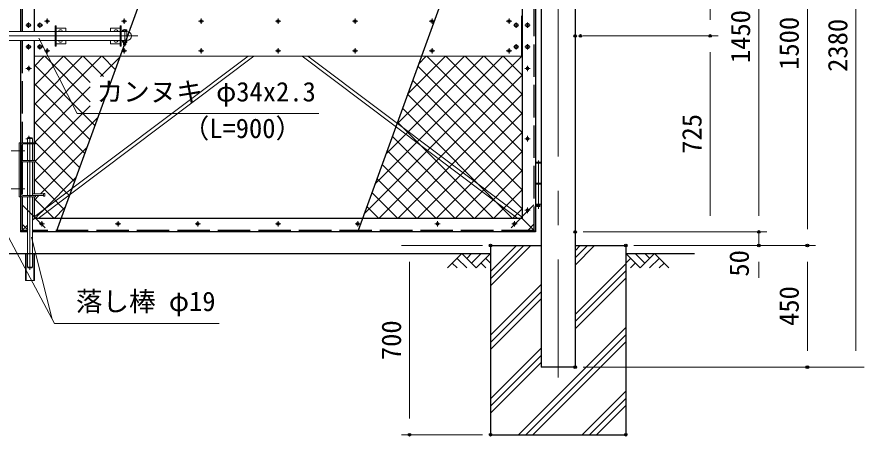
# Model space of a CAD drawing. Units: millimetres, scale not verified. Extents: x -6300 to 6300, y -4455 to 4455.
# Drawn here: x -2373 to 763, y -2112 to -562 of the extents above; entities that cross this region are included whole.
import ezdxf
from ezdxf.enums import TextEntityAlignment as Align

# ---------------------------------------------------------------- set-up
doc = ezdxf.new("R2010")
doc.units = ezdxf.units.MM
doc.header["$LTSCALE"] = 20
doc.header["$PDMODE"] = 32
doc.header["$PDSIZE"] = 10
doc.linetypes.add('DASHED', pattern=[7.5, 6, -1.5])
doc.linetypes.add('USER1', pattern=[50.8, 31.75, -6.35, 6.35, -6.35])
for name, color, linetype, lineweight in [('0-1_D-STR4', 7, 'Continuous', 25), ('0-2_D-BGD', 7, 'Continuous', 25), ('0-3_D-DCR-HCH', 7, 'Continuous', 13), ('0-4_D-STR-DIM', 7, 'Continuous', 13), ('0-6_Defpoints', 8, 'Continuous', 25), ('0-7_D-STR-TXT', 7, 'Continuous', 13), ('0-8_D-STR2', 7, 'Continuous', 13), ('0-9_D-STR1', 1, 'Continuous', 25), ('0-A_D-BMK', 2, 'USER1', 13), ('0-B_D-STR3', 3, 'Continuous', 13)]:
    doc.layers.add(name, color=color, linetype=linetype, lineweight=lineweight)
doc.styles.add('ＭＳ ゴシック', font='')
doc.styles.get('ＭＳ ゴシック').set_extended_font_data('MS Gothic')

msp = doc.modelspace()

# ---------------------------------------------------------------- linework, layer by layer
at = {"layer": '0-1_D-STR4'}
for p, q in [((-619.16, -1407.5), (-619.16, -2107.5)), ((-619.16, -1407.5), (-431.66, -1407.5)), ((-306.66, -1407.5), (-119.16, -1407.5)), ((-119.16, -1407.5), (-119.16, -2107.5)), ((-619.16, -2107.5), (-119.16, -2107.5))]:
    msp.add_line(p, q, dxfattribs=at)
at = {"layer": '0-2_D-BGD'}
for p, q in [((-4119.16, -1437.5), (-619.16, -1437.5)), ((-119.16, -1437.5), (135.12, -1437.5))]:
    msp.add_line(p, q, dxfattribs=at)
at = {"layer": '0-3_D-DCR-HCH'}
for p, q in [((-619.16, -1556.88), (-469.78, -1407.5)), ((-619.16, -1530.37), (-496.29, -1407.5)), ((-619.16, -1503.85), (-522.81, -1407.5)), ((-306.66, -1480.09), (-234.07, -1407.5)), ((-306.66, -1453.57), (-260.59, -1407.5)), ((-306.66, -1427.05), (-287.11, -1407.5)), ((-725.58, -1437.5), (-778.8, -1490.71)), ((-725.58, -1437.5), (-672.37, -1490.71)), ((-707.85, -1455.23), (-690.11, -1437.5)), ((-690.11, -1472.97), (-654.64, -1437.5)), ((-672.37, -1490.71), (-619.16, -1437.5)), ((-65.95, -1490.71), (-119.16, -1437.5)), ((-48.21, -1472.97), (-83.69, -1437.5)), ((-12.74, -1437.5), (-65.95, -1490.71)), ((-30.38, -1455.33), (-48.21, -1437.5)), ((-12.74, -1437.5), (40.48, -1490.71)), ((-761.06, -1472.97), (-743.24, -1490.71)), ((-743.32, -1455.23), (-707.68, -1490.71)), ((-654.64, -1472.97), (-636.82, -1490.71)), ((-636.9, -1455.23), (-619.16, -1472.89)), ((-101.42, -1455.23), (-119.16, -1472.89)), ((-83.69, -1472.97), (-101.5, -1490.71)), ((5, -1455.23), (-30.64, -1490.71)), ((22.74, -1472.97), (4.92, -1490.71)), ((-306.66, -1662.76), (-119.16, -1475.26)), ((-306.66, -1689.27), (-119.16, -1501.77)), ((-306.66, -1715.79), (-119.16, -1528.29)), ((-619.16, -1739.55), (-431.66, -1552.05)), ((-619.16, -1766.07), (-431.66, -1578.57)), ((-619.16, -1792.59), (-431.66, -1605.09)), ((-515.7, -2107.5), (-119.16, -1710.96)), ((-489.18, -2107.5), (-119.16, -1737.48)), ((-462.67, -2107.5), (-119.16, -1763.99)), ((-619.16, -1975.26), (-431.66, -1787.76)), ((-619.16, -2001.77), (-431.66, -1814.27)), ((-619.16, -2028.29), (-431.66, -1840.79)), ((-279.99, -2107.5), (-119.16, -1946.66)), ((-253.48, -2107.5), (-119.16, -1973.18)), ((-226.96, -2107.5), (-119.16, -1999.7))]:
    msp.add_line(p, q, dxfattribs=at)
at = {"layer": '0-4_D-STR-DIM'}
for p, q in [((733.34, -1797.5), (733.34, 462.5)), ((193.34, -572.5), (193.34, 32.5)), ((373.34, 32.5), (373.34, -1297.5)), ((553.34, 32.5), (553.34, -1347.5)), ((-276.66, -632.5), (223.34, -632.5)), ((-256.66, -632.5), (223.34, -632.5)), ((193.34, -1297.5), (193.34, -692.5)), ((373.34, -1297.5), (373.34, -1237.5)), ((-276.66, -1357.5), (223.34, -1357.5)), ((-276.66, -1357.5), (403.34, -1357.5)), ((-276.66, -1357.5), (403.34, -1357.5)), ((373.34, -1357.5), (373.34, -1407.5)), ((-649.16, -1407.5), (-949.16, -1407.5)), ((-89.16, -1407.5), (403.34, -1407.5)), ((-89.16, -1407.5), (583.34, -1407.5)), ((-89.16, -1407.5), (583.34, -1407.5)), ((-919.16, -1467.5), (-919.16, -2047.5)), ((373.34, -1467.5), (373.34, -1527.5)), ((553.34, -1467.5), (553.34, -1797.5)), ((-276.66, -1857.5), (583.34, -1857.5)), ((-276.66, -1857.5), (763.34, -1857.5)), ((-649.16, -2107.5), (-949.16, -2107.5))]:
    msp.add_line(p, q, dxfattribs=at)
at = {"layer": '0-6_Defpoints'}
for p, q in [((-1700.1, 92.5), (-2227.86, -1357.5)), ((-584.46, 92.5), (-1110.04, -1351.5))]:
    msp.add_line(p, q, dxfattribs=at)
for p in [(-306.66, -632.5), (-286.66, -632.5), (193.34, -632.5), (-306.66, -1357.5), (373.34, -1357.5), (-619.16, -1407.5), (-119.16, -1407.5), (373.34, -1407.5), (553.34, -1407.5), (-306.66, -1857.5), (553.34, -1857.5), (-919.16, -2107.5), (-619.16, -2107.5), (-119.16, -2107.5)]:
    msp.add_point(p, dxfattribs=at)
at = {"layer": '0-7_D-STR-TXT'}
msp.add_line((-2242.12, -1679.88), (-2318.51, -1376.55), dxfattribs=at)
for points in [[(-1255.37, -919.75), (-2149.9, -919.75), (-2291.95, -641.13)], [(-1624.36, -1696.29), (-2233.36, -1696.29), (-2404.22, -1376.38)]]:
    msp.add_lwpolyline(points, dxfattribs=at)
at = {"layer": '0-8_D-STR2'}
for p, q in [((-2309.66, -745.61), (-2271.55, -707.5)), ((-2309.66, -816.32), (-2200.83, -707.5)), ((-2309.66, -887.03), (-2130.12, -707.5)), ((-2309.66, -957.74), (-2059.41, -707.5)), ((-2101.45, -875.68), (-2269.63, -707.5)), ((-2101.45, -804.97), (-2198.92, -707.5)), ((-2052.93, -782.78), (-2128.21, -707.5)), ((-2063.98, -782.78), (-1992.75, -711.55)), ((-2008.95, -756.05), (-2057.5, -707.5)), ((-1088.44, -1292.16), (-503.78, -707.5)), ((-1047.97, -1180.98), (-574.49, -707.5)), ((-1007.51, -1069.81), (-645.2, -707.5)), ((-967.04, -958.63), (-715.91, -707.5)), ((-926.58, -847.46), (-786.62, -707.5)), ((-886.11, -736.28), (-857.33, -707.5)), ((-502.66, -1060.25), (-855.42, -707.5)), ((-502.66, -989.54), (-784.71, -707.5)), ((-502.66, -918.83), (-714, -707.5)), ((-502.66, -848.12), (-643.28, -707.5)), ((-502.66, -777.41), (-572.57, -707.5)), ((-2084.42, -963.41), (-2309.66, -738.18)), ((-502.66, -1130.96), (-889.11, -744.51)), ((-1033.07, -1307.5), (-502.66, -777.09)), ((-2103.29, -1015.26), (-2309.66, -808.89)), ((-502.66, -1201.67), (-907.98, -796.36)), ((-2308.7, -1027.5), (-2101.45, -820.24)), ((-962.36, -1307.5), (-502.66, -847.8)), ((-502.66, -1272.38), (-926.85, -848.2)), ((-2122.16, -1067.1), (-2309.66, -879.6)), ((-2304.66, -1094.17), (-2101.45, -890.95)), ((-538.26, -1307.5), (-945.72, -900.04)), ((-2309.66, -1169.88), (-2073.68, -933.9)), ((-891.65, -1307.5), (-502.66, -918.51)), ((-2141.03, -1118.94), (-2309.66, -950.31)), ((-608.97, -1307.5), (-964.59, -951.88)), ((-820.94, -1307.5), (-502.66, -989.22)), ((-2159.9, -1170.78), (-2309.66, -1021.02)), ((-679.68, -1307.5), (-983.46, -1003.72)), ((-2286.07, -1217), (-2114.15, -1045.07)), ((-750.39, -1307.5), (-1002.32, -1055.56)), ((-750.23, -1307.5), (-502.66, -1059.93)), ((-2308.39, -1093), (-2309.66, -1091.73)), ((-2309.66, -1099.17), (-2307.99, -1097.5)), ((-821.1, -1307.5), (-1021.19, -1107.41)), ((-891.81, -1307.5), (-1040.06, -1159.25)), ((-679.51, -1307.5), (-502.66, -1130.64)), ((-2309.66, -1240.59), (-2292.07, -1223)), ((-962.52, -1307.5), (-1058.93, -1211.09)), ((-608.8, -1307.5), (-502.66, -1201.35)), ((-2235.15, -1307.5), (-2195.08, -1267.42)), ((-1033.23, -1307.5), (-1077.8, -1262.93)), ((-538.09, -1307.5), (-502.66, -1272.07))]:
    msp.add_line(p, q, dxfattribs=at)
for points in [[(-2178.77, -1222.62), (-2179.72, -1221.67), (-2189, -1212.39), (-2304.66, -1096.73)], [(-2304.76, -1306.4), (-2290.07, -1291.71), (-2276.4, -1278.04), (-2154.61, -1156.25)], [(-2197.64, -1274.46), (-2220.1, -1252), (-2229.38, -1242.72), (-2309.66, -1162.44)], [(-2235.32, -1307.5), (-2260.48, -1282.34), (-2269.76, -1273.05), (-2309.66, -1233.15)]]:
    msp.add_lwpolyline(points, dxfattribs=at)
at = {"layer": '0-9_D-STR1'}
for p, q in [((-431.66, 509.5), (-431.66, -1857.5)), ((-306.66, 509.5), (-306.66, -1857.5)), ((-2359.66, 92.5), (-2359.66, -615.5)), ((-452.66, 92.5), (-452.66, -1357.5)), ((-2309.66, 42.5), (-2309.66, -615.5)), ((-502.66, 42.5), (-502.66, -1307.5)), ((-2359.66, -649.5), (-2359.66, -1357.5)), ((-2309.66, -649.5), (-2309.66, -1027.5)), ((-2309.66, -1032), (-2309.66, -1093)), ((-2309.66, -1097.5), (-2309.66, -1217)), ((-2309.66, -1227.5), (-2309.66, -1307.5)), ((-2315.16, -1313), (-2309.66, -1307.5)), ((-502.66, -1307.5), (-2309.66, -1307.5)), ((-452.66, -1357.5), (-502.66, -1307.5)), ((-2359.66, -1357.5), (-2334.16, -1332)), ((-2334.16, -1357.5), (-2359.66, -1357.5)), ((-452.91, -1357.5), (-2315.16, -1357.5)), ((-306.66, -1857.5), (-431.66, -1857.5))]:
    msp.add_line(p, q, dxfattribs=at)
at = {"layer": '0-9_D-STR1', "linetype": 'DASHED'}
for p, q in [((-2353.66, 86.5), (-2353.66, -615.5)), ((-458.66, 86.5), (-458.66, -1351.5)), ((-2353.66, -649.5), (-2353.66, -1028.01)), ((-2353.66, -1033.14), (-2353.66, -1093)), ((-2353.66, -1097.5), (-2353.66, -1221.85)), ((-2353.66, -1226.98), (-2353.66, -1351.5)), ((-2334.16, -1351.5), (-2353.41, -1351.5)), ((-458.91, -1351.5), (-2315.16, -1351.5))]:
    msp.add_line(p, q, dxfattribs=at)
at = {"layer": '0-A_D-BMK'}
for p, q in [((-369.16, 573.04), (-369.16, -1895.36)), ((-2339.66, -592.5), (-2319.66, -592.5)), ((-2329.66, -582.5), (-2329.66, -602.5)), ((-2297.66, -592.5), (-2277.66, -592.5)), ((-2287.66, -582.5), (-2287.66, -602.5)), ((-2271.16, -577.5), (-2251.16, -577.5)), ((-2261.16, -567.5), (-2261.16, -587.5)), ((-1986.16, -577.5), (-1966.16, -577.5)), ((-1976.16, -567.5), (-1976.16, -587.5)), ((-1701.16, -577.5), (-1681.16, -577.5)), ((-1691.16, -567.5), (-1691.16, -587.5)), ((-1416.16, -577.5), (-1396.16, -577.5)), ((-1406.16, -567.5), (-1406.16, -587.5)), ((-1131.16, -577.5), (-1111.16, -577.5)), ((-1121.16, -567.5), (-1121.16, -587.5)), ((-846.16, -577.5), (-826.16, -577.5)), ((-836.16, -567.5), (-836.16, -587.5)), ((-561.16, -577.5), (-541.16, -577.5)), ((-551.16, -567.5), (-551.16, -587.5)), ((-534.66, -592.5), (-514.66, -592.5)), ((-524.66, -582.5), (-524.66, -602.5)), ((-492.66, -592.5), (-472.66, -592.5)), ((-482.66, -582.5), (-482.66, -602.5)), ((-1973.91, -606.75), (-1973.91, -669.65)), ((-1925.71, -632.5), (-2855.71, -632.5)), ((-2339.66, -672.5), (-2319.66, -672.5)), ((-2329.66, -662.5), (-2329.66, -682.5)), ((-2297.66, -672.5), (-2277.66, -672.5)), ((-2287.66, -682.5), (-2287.66, -662.5)), ((-2271.16, -687.5), (-2251.16, -687.5)), ((-2261.16, -677.5), (-2261.16, -697.5)), ((-1986.16, -687.5), (-1966.16, -687.5)), ((-1976.16, -677.5), (-1976.16, -697.5)), ((-1701.16, -687.5), (-1681.16, -687.5)), ((-1691.16, -677.5), (-1691.16, -697.5)), ((-1416.16, -687.5), (-1396.16, -687.5)), ((-1406.16, -677.5), (-1406.16, -697.5)), ((-1131.16, -687.5), (-1111.16, -687.5)), ((-1121.16, -677.5), (-1121.16, -697.5)), ((-846.16, -687.5), (-826.16, -687.5)), ((-836.16, -677.5), (-836.16, -697.5)), ((-561.16, -687.5), (-541.16, -687.5)), ((-551.16, -677.5), (-551.16, -697.5)), ((-534.66, -672.5), (-514.66, -672.5)), ((-524.66, -662.5), (-524.66, -682.5)), ((-492.66, -672.5), (-472.66, -672.5)), ((-482.66, -662.5), (-482.66, -682.5)), ((-2319.41, -752.5), (-2339.41, -752.5)), ((-2329.41, -762.5), (-2329.41, -742.5)), ((-492.91, -752.5), (-472.91, -752.5)), ((-482.91, -762.5), (-482.91, -742.5)), ((-2329.41, -1009.75), (-2329.41, -1002.5)), ((-482.91, -1022.5), (-482.91, -1002.5)), ((-2334.16, -1012.5), (-2339.41, -1012.5)), ((-2324.66, -1006.66), (-2324.66, -1497.36)), ((-492.91, -1012.5), (-472.91, -1012.5)), ((-2394.02, -1057.5), (-2369.02, -1057.5)), ((-2344.3, -1057.5), (-2369.3, -1057.5)), ((-442.16, -1092.96), (-442.16, -1271.58)), ((-2394.02, -1197.5), (-2369.02, -1197.5)), ((-2344.3, -1197.5), (-2369.3, -1197.5)), ((-492.91, -1277.5), (-472.91, -1277.5)), ((-482.91, -1287.5), (-482.91, -1267.5)), ((-438.16, -1258.5), (-446.16, -1258.5)), ((-2291.16, -1327.5), (-2271.16, -1327.5)), ((-2281.16, -1317.5), (-2281.16, -1337.5)), ((-2008.66, -1327.5), (-1988.66, -1327.5)), ((-1998.66, -1317.5), (-1998.66, -1337.5)), ((-1713.66, -1327.5), (-1693.66, -1327.5)), ((-1703.66, -1317.5), (-1703.66, -1337.5)), ((-1416.16, -1327.5), (-1396.16, -1327.5)), ((-1406.16, -1317.5), (-1406.16, -1337.5)), ((-1121.16, -1327.5), (-1101.16, -1327.5)), ((-1111.16, -1317.5), (-1111.16, -1337.5)), ((-826.16, -1327.5), (-806.16, -1327.5)), ((-816.16, -1317.5), (-816.16, -1337.5)), ((-541.16, -1327.5), (-521.16, -1327.5)), ((-531.16, -1317.5), (-531.16, -1337.5))]:
    msp.add_line(p, q, dxfattribs=at)
at = {"layer": '0-B_D-STR3'}
for p, q in [((-2307.66, -615.5), (-2307.66, -557.5)), ((-504.66, -707.5), (-504.66, -557.5)), ((-2231.66, -595), (-2231.66, -670)), ((-2231.66, -595), (-2227.16, -595)), ((-2227.16, -595), (-2227.16, -670)), ((-1991.16, -595), (-1991.16, -670)), ((-1986.66, -595), (-1991.16, -595)), ((-1986.66, -595), (-1986.66, -670)), ((-2231.66, -615.5), (-2506.66, -615.5)), ((-2227.16, -604), (-2191.66, -604)), ((-1991.16, -615.5), (-2227.16, -615.5)), ((-2191.66, -604), (-2191.66, -615.5)), ((-2026.66, -604), (-2026.66, -615.5)), ((-1991.16, -604), (-2026.66, -604)), ((-1965.91, -615.5), (-1986.66, -615.5)), ((-1982.01, -610.8), (-1982.01, -615.5)), ((-1967.85, -610), (-1980.11, -610)), ((-1977.91, -610.8), (-1977.91, -615.5)), ((-1969.91, -610.8), (-1969.91, -615.5)), ((-1965.91, -615.5), (-1965.91, -649.5)), ((-1965.81, -610.8), (-1965.81, -615.5)), ((-2231.66, -649.5), (-2506.66, -649.5)), ((-2307.66, -707.5), (-2307.66, -649.5)), ((-1991.16, -649.5), (-2227.16, -649.5)), ((-2191.66, -649.5), (-2191.66, -661)), ((-2026.66, -649.5), (-2026.66, -661)), ((-1965.91, -649.5), (-1986.66, -649.5)), ((-1982.01, -649.5), (-1982.01, -655.2)), ((-1965.81, -655.2), (-1982.01, -655.2)), ((-1967.48, -656), (-1980.06, -656)), ((-1977.91, -649.5), (-1977.91, -655.2)), ((-1977.91, -656), (-1977.91, -664.7)), ((-1977.11, -656), (-1977.11, -665.5)), ((-1970.71, -656), (-1970.71, -665.5)), ((-1969.91, -649.5), (-1969.91, -655.2)), ((-1969.91, -656), (-1969.91, -664.7)), ((-1965.81, -649.5), (-1965.81, -655.2)), ((-2231.66, -670), (-2227.16, -670)), ((-2227.16, -661), (-2191.66, -661)), ((-1991.16, -661), (-2026.66, -661)), ((-1986.66, -670), (-1991.16, -670)), ((-1969.91, -664.7), (-1977.91, -664.7)), ((-1977.11, -665.5), (-1977.91, -664.7)), ((-1970.71, -665.5), (-1977.11, -665.5)), ((-1970.71, -665.5), (-1969.91, -664.7)), ((-2309.91, -1303.02), (-1517.08, -707.5)), ((-2309.66, -707.5), (-502.66, -707.5)), ((-2294.23, -1307.5), (-1495.44, -707.5)), ((-518.6, -1307.5), (-1317.39, -707.5)), ((-502.91, -1303.02), (-1295.74, -707.5)), ((-2364.16, -1227.5), (-2364.16, -1027.5)), ((-2359.66, -1027.5), (-2364.16, -1027.5)), ((-2304.66, -1027.5), (-2350.66, -1027.5)), ((-2304.66, -1032), (-2350.66, -1032)), ((-2334.16, -1011.75), (-2332.16, -1009.75)), ((-2315.16, -1011.75), (-2334.16, -1011.75)), ((-2334.16, -1027.5), (-2334.16, -1011.75)), ((-2334.16, -1093), (-2334.16, -1032)), ((-2317.16, -1009.75), (-2332.16, -1009.75)), ((-2317.16, -1009.75), (-2315.16, -1011.75)), ((-2315.16, -1027.5), (-2315.16, -1011.75)), ((-2315.16, -1093), (-2315.16, -1032)), ((-2304.66, -1032), (-2304.66, -1027.5)), ((-2355.16, -1218.5), (-2355.16, -1036.5)), ((-2304.66, -1093), (-2355.16, -1093)), ((-2304.66, -1097.5), (-2355.16, -1097.5)), ((-2334.16, -1223), (-2334.16, -1097.5)), ((-2315.16, -1223), (-2315.16, -1097.5)), ((-2304.66, -1097.5), (-2304.66, -1093)), ((-431.66, -1103.5), (-452.66, -1103.5)), ((-452.66, -1103.5), (-452.66, -1254.5)), ((-450.66, -1099.5), (-451.66, -1100.5)), ((-451.66, -1100.5), (-451.66, -1103.5)), ((-432.66, -1100.5), (-451.66, -1100.5)), ((-433.66, -1099.5), (-450.66, -1099.5)), ((-432.66, -1100.5), (-433.66, -1099.5)), ((-432.66, -1100.5), (-432.66, -1103.5)), ((-431.66, -1103.5), (-431.66, -1254.5)), ((-431.66, -1177.5), (-452.66, -1177.5)), ((-431.66, -1180.5), (-452.66, -1180.5)), ((-2350.66, -1223), (-2275.16, -1223)), ((-2315.16, -1217), (-2275.16, -1217)), ((-2304.66, -1227.5), (-2304.66, -1223)), ((-2275.16, -1225), (-2275.16, -1215)), ((-2359.66, -1227.5), (-2364.16, -1227.5)), ((-2350.66, -1227.5), (-2304.66, -1227.5)), ((-2334.16, -1488), (-2334.16, -1227.5)), ((-2315.16, -1488), (-2315.16, -1227.5)), ((-2269.16, -1225), (-2275.16, -1225)), ((-431.66, -1254.5), (-452.66, -1254.5)), ((-447.66, -1254.5), (-447.66, -1262.5)), ((-436.66, -1254.5), (-436.66, -1262.5)), ((-446.66, -1263.5), (-447.66, -1262.5)), ((-436.66, -1262.5), (-447.66, -1262.5)), ((-437.66, -1263.5), (-446.66, -1263.5)), ((-436.66, -1262.5), (-437.66, -1263.5)), ((-2339.36, -1537.5), (-2339.36, -1437.5)), ((-2309.96, -1437.5), (-2309.96, -1537.5)), ((-2307.66, -1437.5), (-2307.66, -1537.5)), ((-2334.16, -1488), (-2315.16, -1488)), ((-2334.16, -1488), (-2332.16, -1490)), ((-2317.16, -1490), (-2332.16, -1490)), ((-2317.16, -1490), (-2315.16, -1488))]:
    msp.add_line(p, q, dxfattribs=at)
at = {"layer": '0-B_D-STR3', "linetype": 'DASHED'}
for p, q in [((-2353.66, -1257.68), (-2259.66, -1351.5)), ((-458.66, -1257.5), (-552.66, -1351.5)), ((-2353.66, -1328.32), (-2332.66, -1349.28)), ((-458.66, -1328.32), (-481.88, -1351.5))]:
    msp.add_line(p, q, dxfattribs=at)
at = {"layer": '0-B_D-STR3'}
for points in [[(-2336.16, -588.74), (-2329.66, -584.99), (-2323.16, -588.74), (-2323.16, -596.25), (-2329.66, -600), (-2336.16, -596.25)], [(-2294.16, -588.74), (-2287.66, -584.99), (-2281.16, -588.74), (-2281.16, -596.25), (-2287.66, -600), (-2294.16, -596.25)], [(-531.16, -588.74), (-524.66, -584.99), (-518.16, -588.74), (-518.16, -596.25), (-524.66, -600), (-531.16, -596.25)], [(-489.16, -588.74), (-482.66, -584.99), (-476.16, -588.74), (-476.16, -596.25), (-482.66, -600), (-489.16, -596.25)], [(-2336.16, -668.74), (-2329.66, -664.99), (-2323.16, -668.74), (-2323.16, -676.25), (-2329.66, -680), (-2336.16, -676.25)], [(-2294.16, -668.74), (-2287.66, -664.99), (-2281.16, -668.74), (-2281.16, -676.25), (-2287.66, -680), (-2294.16, -676.25)], [(-531.16, -668.74), (-524.66, -664.99), (-518.16, -668.74), (-518.16, -676.25), (-524.66, -680), (-531.16, -676.25)], [(-489.16, -668.74), (-482.66, -664.99), (-476.16, -668.74), (-476.16, -676.25), (-482.66, -680), (-489.16, -676.25)]]:
    msp.add_lwpolyline(points, close=True, dxfattribs=at)
for points in [[(-2269.16, -1225), (-2269.16, -1215), (-2275.16, -1215)], [(-2307.66, -1537.5), (-2341.66, -1537.5), (-2341.66, -1437.5)]]:
    msp.add_lwpolyline(points, dxfattribs=at)
for centre, radius in [((-2329.66, -592.5), 6.25), ((-2287.66, -592.5), 6.25), ((-2261.16, -577.5), 5.25), ((-1976.16, -577.5), 5.25), ((-1691.16, -577.5), 5.25), ((-1406.16, -577.5), 5.25), ((-1121.16, -577.5), 5.25), ((-836.16, -577.5), 5.25), ((-551.16, -577.5), 5.25), ((-524.66, -592.5), 6.25), ((-482.66, -592.5), 6.25), ((-2329.66, -672.5), 6.25), ((-2287.66, -672.5), 6.25), ((-2261.16, -687.5), 5.25), ((-1976.16, -687.5), 5.25), ((-1691.16, -687.5), 5.25), ((-1406.16, -687.5), 5.25), ((-1121.16, -687.5), 5.25), ((-836.16, -687.5), 5.25), ((-551.16, -687.5), 5.25), ((-524.66, -672.5), 6.25), ((-482.66, -672.5), 6.25), ((-2329.41, -752.5), 5.25), ((-482.91, -752.5), 5.25), ((-482.91, -1012.5), 5.25), ((-482.91, -1277.5), 5.25), ((-442.16, -1258.5), 2), ((-2281.16, -1327.5), 5.25), ((-1998.66, -1327.5), 5.25), ((-1703.66, -1327.5), 5.25), ((-1406.16, -1327.5), 5.25), ((-1111.16, -1327.5), 5.25), ((-816.16, -1327.5), 5.25), ((-531.16, -1327.5), 5.25)]:
    msp.add_circle(centre, radius, dxfattribs=at)
for centre, radius, start, end in [((-2211.66, -617.5), 8, 14.47751, 165.52249), ((-2006.66, -617.5), 8, 14.47751, 165.52249), ((-1979.96, -613.01), 3.02, 47.18249, 132.81751), ((-1973.91, -620.4), 10.4, 67.38014, 112.61986), ((-1967.86, -613.02), 3.03, 47.363, 132.637), ((-1965.91, -632.5), 17, 270, 90), ((-2211.66, -647.5), 8, 194.47751, 345.52249), ((-2006.66, -647.5), 8, 194.47751, 345.52249), ((-1979.96, -652.98), 3.02, 227.28053, 312.71947), ((-1973.91, -645.6), 10.4, 247.38014, 292.61986), ((-1967.86, -653.06), 2.96, 226.1605, 313.8395), ((-2350.66, -1036.5), 9, 90, 180), ((-2350.66, -1036.5), 4.5, 90, 180), ((-2329.41, -1012.5), 5.25, 31.60425, 205.20876), ((-2350.66, -1218.5), 9, 180, 270), ((-2350.66, -1218.5), 4.5, 180, 270)]:
    msp.add_arc(centre, radius, start, end, dxfattribs=at)

# ---------------------------------------------------------------- texts
at = {"layer": '0-4_D-STR-DIM', "style": 'ＭＳ ゴシック'}
for s, p in [('1450', (363.22, -732.85)), ('1500', (543.22, -757.85)), ('2380', (723.22, -765.37)), ('725', (183.22, -1068.27)), ('50', (358.47, -1522.65)), ('450', (543.22, -1705.25)), ('700', (-929.28, -1831.75))]:
    msp.add_text(s, height=72.14, rotation=90, dxfattribs=at).set_placement(p, align=Align.BOTTOM_LEFT)
at = {"layer": '0-7_D-STR-TXT', "style": 'ＭＳ ゴシック'}
for s, p in [('カンヌキ φ34x2.3', (-2078.08, -896.3)), ('（L=900）', (-1759.39, -1031.65)), ('落し棒 φ19', (-2154.69, -1671.9))]:
    msp.add_text(s, height=72.14, dxfattribs=at).set_placement(p, align=Align.BOTTOM_LEFT)

doc.saveas('drawing.dxf')
